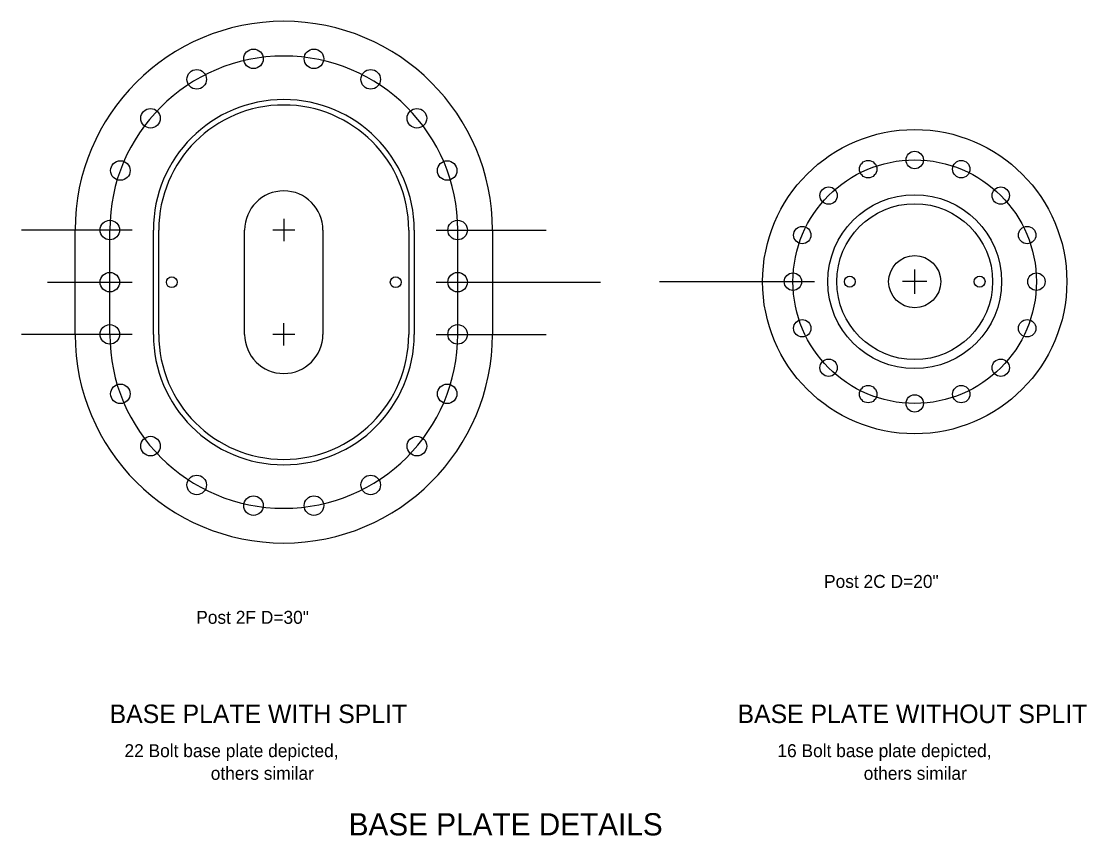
# Model space of a CAD drawing. Extents: x -1105.6 to -1045.9, y 611.2 to 636.2.
# Drawn here: x -1076.31 to -1066.1, y 611.66 to 619.46 of the extents above; entities that cross this region are included whole.
import ezdxf

# ---------------------------------------------------------------- set-up
doc = ezdxf.new("R2010")
doc.units = 0
for name, color, linetype in [('str_Center-Line-A', 7, 'Continuous'), ('str_Misc-Steel-D', 7, 'Continuous'), ('str_Misc-Steel-E', 7, 'Continuous'), ('tcd_NO-PLOT', 7, 'Continuous')]:
    doc.layers.add(name, color=color, linetype=linetype)

msp = doc.modelspace()

# ---------------------------------------------------------------- linework, layer by layer
at = {"layer": 'str_Center-Line-A'}
for p, q in [((-1073.792, 617.568), (-1073.792, 617.356)), ((-1075.244, 617.462), (-1076.307, 617.462)), ((-1075.459, 616.462), (-1075.459, 617.462)), ((-1073.687, 617.462), (-1073.898, 617.462)), ((-1072.33, 617.462), (-1071.277, 617.462)), ((-1072.126, 617.462), (-1072.126, 616.462)), ((-1066.603, 617.206), (-1066.603, 617.206)), ((-1067.745, 616.851), (-1067.745, 617.082)), ((-1076.057, 616.962), (-1075.244, 616.962)), ((-1072.33, 616.962), (-1070.755, 616.962)), ((-1070.191, 616.967), (-1068.705, 616.967)), ((-1067.629, 616.967), (-1067.861, 616.967)), ((-1073.792, 616.356), (-1073.792, 616.568)), ((-1075.244, 616.462), (-1076.307, 616.462)), ((-1073.687, 616.462), (-1073.898, 616.462)), ((-1072.33, 616.462), (-1071.277, 616.462))]:
    msp.add_line(p, q, dxfattribs=at)
msp.add_circle((-1067.745, 616.967), 1.167, dxfattribs=at)
for centre, start, end in [((-1073.792, 617.462), 0, 180), ((-1073.792, 616.462), 180, 0)]:
    msp.add_arc(centre, 1.667, start, end, dxfattribs=at)
at = {"layer": 'str_Misc-Steel-D'}
for centre, radius in [((-1074.082, 619.103), 0.0937), ((-1073.503, 619.103), 0.0937), ((-1074.626, 618.906), 0.0937), ((-1072.959, 618.906), 0.0937), ((-1075.069, 618.533), 0.0937), ((-1072.516, 618.533), 0.0937), ((-1067.745, 618.133), 0.0833), ((-1075.358, 618.032), 0.0937), ((-1072.226, 618.032), 0.0937), ((-1068.191, 618.045), 0.0833), ((-1067.299, 618.045), 0.0833), ((-1068.57, 617.792), 0.0833), ((-1066.92, 617.792), 0.0833), ((-1075.459, 617.462), 0.0937), ((-1072.126, 617.462), 0.0937), ((-1068.823, 617.413), 0.0833), ((-1066.667, 617.413), 0.0833), ((-1075.459, 616.962), 0.0937), ((-1072.126, 616.962), 0.0937), ((-1068.912, 616.967), 0.0833), ((-1066.578, 616.967), 0.0833), ((-1075.459, 616.462), 0.0937), ((-1072.126, 616.462), 0.0937), ((-1068.823, 616.52), 0.0833), ((-1066.667, 616.52), 0.0833), ((-1068.57, 616.142), 0.0833), ((-1066.92, 616.142), 0.0833), ((-1075.358, 615.892), 0.0937), ((-1072.226, 615.892), 0.0937), ((-1068.191, 615.889), 0.0833), ((-1067.299, 615.889), 0.0833), ((-1067.745, 615.8), 0.0833), ((-1075.069, 615.391), 0.0937), ((-1072.516, 615.391), 0.0937), ((-1074.626, 615.019), 0.0937), ((-1072.959, 615.019), 0.0937), ((-1074.082, 614.821), 0.0937), ((-1073.503, 614.821), 0.0937)]:
    msp.add_circle(centre, radius, dxfattribs=at)
at = {"layer": 'str_Misc-Steel-E'}
for p, q in [((-1066.6, 617.869), (-1066.6, 617.869)), ((-1068.95, 617.788), (-1068.95, 617.788)), ((-1075.792, 616.462), (-1075.792, 617.462)), ((-1075.042, 616.462), (-1075.042, 617.462)), ((-1074.99, 616.462), (-1074.99, 617.462)), ((-1074.167, 616.462), (-1074.167, 617.462)), ((-1073.417, 617.462), (-1073.417, 616.462)), ((-1072.594, 617.462), (-1072.594, 616.462)), ((-1072.542, 617.462), (-1072.542, 616.462)), ((-1071.792, 617.462), (-1071.792, 616.462))]:
    msp.add_line(p, q, dxfattribs=at)
for centre, radius in [((-1067.745, 616.967), 1.458), ((-1067.745, 616.967), 0.833), ((-1067.745, 616.967), 0.747), ((-1067.745, 616.967), 0.25), ((-1074.865, 616.962), 0.0521), ((-1072.719, 616.962), 0.0521), ((-1068.367, 616.967), 0.0521), ((-1067.123, 616.967), 0.0521)]:
    msp.add_circle(centre, radius, dxfattribs=at)
for centre, radius, start, end in [((-1073.792, 617.462), 2, 0, 180), ((-1073.792, 617.462), 1.25, 0, 180), ((-1073.792, 617.462), 1.198, 0, 180), ((-1073.792, 617.462), 0.375, 0, 180), ((-1073.792, 616.462), 2, 180, 0), ((-1073.792, 616.462), 1.25, 180, 0), ((-1073.792, 616.462), 1.198, 180, 0), ((-1073.792, 616.462), 0.375, 180, 0)]:
    msp.add_arc(centre, radius, start, end, dxfattribs=at)

# ---------------------------------------------------------------- texts
at = {"layer": 'tcd_NO-PLOT'}
for s, height, p in [('Post 2C D=20"', 0.12433, (-1068.614, 614.032)), ('Post 2F D=30"', 0.12433, (-1074.631, 613.688)), ('BASE PLATE WITH SPLIT', 0.17761, (-1075.461, 612.737)), ('BASE PLATE WITHOUT SPLIT', 0.17761, (-1069.443, 612.737)), ('22 Bolt base plate depicted,', 0.12433, (-1075.319, 612.41)), ('16 Bolt base plate depicted,', 0.12433, (-1069.061, 612.41)), ('others similar', 0.12433, (-1074.492, 612.193)), ('others similar', 0.12433, (-1068.234, 612.193)), ('BASE PLATE DETAILS', 0.21313, (-1073.17, 611.66))]:
    msp.add_text(s, height=height, dxfattribs=at).set_placement(p)

doc.saveas('drawing.dxf')
